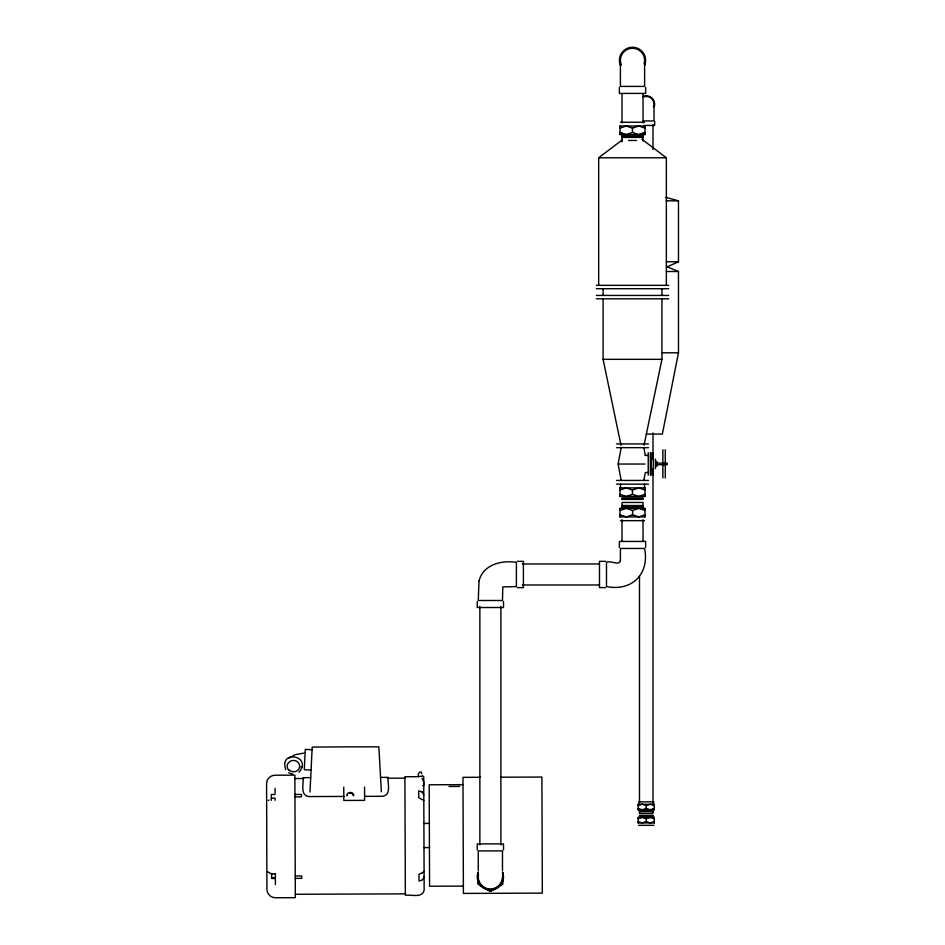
<?xml version="1.0" encoding="UTF-8"?>
<svg xmlns="http://www.w3.org/2000/svg" width="945" height="945" viewBox="0 0 945 945"><rect width="100%" height="100%" fill="white"/><g stroke="black" fill="none" stroke-linecap="round" stroke-linejoin="round"><path stroke-width="1.42" d="M477.886 878.366L477.851 884.083L490.301 891.348L502.823 884.189L502.846 878.377M477.898 875.436L477.91 872.554M502.858 875.495L502.87 872.637M620.026 134.568L620.026 126.004L644.998 126.004L644.998 134.568L620.026 134.568L620.003 132.418L626.228 134.568L632.453 132.418L638.749 134.568L644.962 132.418L644.998 134.568M620.026 126.004L620.003 128.142L626.228 126.004L632.453 128.142L638.749 126.004L644.962 128.142L644.998 126.004M620.026 496.468L620.026 487.904L644.998 487.904L644.998 496.468L620.026 496.468L620.003 494.329L626.275 496.468L632.453 494.329L638.702 496.468L644.962 494.329L644.998 496.468M620.026 508.351L620.026 516.915L644.998 516.915L644.998 508.351L620.026 508.351L620.062 510.501L626.275 508.351L632.583 510.501L638.749 508.351L645.033 510.501L644.998 508.351M638.218 804.266L638.218 809.77L654.271 809.77L654.271 804.266L638.218 804.266L638.241 805.648L642.198 804.266M638.218 817.413L638.218 822.918L654.271 822.918L654.271 817.413L638.218 817.413L638.241 818.795L642.234 817.413L646.285 818.795L650.255 817.413L654.294 818.795L654.271 817.413M638.218 809.77L638.241 808.4L642.198 809.77M644.998 487.904L644.962 490.042L638.749 487.904L632.453 490.042L626.275 487.904L620.003 490.042L620.026 487.904M304.42 766.773L304.278 769.773L311.07 770.104M304.444 766.36L304.479 765.651M304.491 765.249L305.105 752.787M305.117 752.374L305.27 749.373L312.063 749.704M310.007 792.064L312.193 747.07L345.516 746.881L378.851 746.822L381.367 791.792M621.054 448.332L618.124 464.042L621.054 479.765M643.97 479.765L645.305 472.571L648.235 472.441M421.813 773.589C421.092 769.502 418.044 773.435 418.198 775.384M347.122 795.17L347.016 795.844C346.177 791.355 354.434 791.331 353.643 795.82L351.977 793.587M666.851 266.655L678.475 271.522L678.475 352.804L662.362 434.086L646.238 434.086M644.018 445.272L661.937 359.324L661.937 298.809M289.158 770.458L288.13 769.289A6.237 5.835 -0.1 0 1 287.93 763.454L290.139 761.257A6.237 5.835 -0.1 0 1 298.927 768.958C297.037 772.408 292.005 772.644 289.253 770.104M424.104 876.83L422.415 879.984L419.013 881L418.989 874.267L422.368 872.778M299.01 772.207C312.984 755.894 278.515 749.101 285.78 769.702M289.217 758.126L294.946 754.689L303.499 753.177M422.38 872.767L424.081 871.337M598.669 285.343L598.669 157.78L622.011 140.084M268.321 800.509L269.053 799.99M496.609 887.745L490.431 891.348L484.135 887.745M667.572 266.655L678.475 261.789L678.475 200.824L665.859 197.363M642.234 809.77L646.203 808.4L650.255 809.77L654.247 808.4L654.271 809.77M654.271 822.918L654.247 821.548L650.255 822.918L646.285 821.548L642.257 822.918L638.241 821.548L638.218 822.918M644.998 516.915L644.962 514.777L638.808 516.915L632.583 514.777L626.275 516.915L620.062 514.777L620.026 516.915M642.234 804.266L646.203 805.648L650.255 804.266L654.247 805.648L654.271 804.266M300.841 767.151L301.927 766.962M349.461 793.339L351.174 793.339M380.563 777.392L388.1 777.345C387.509 783.381 391.702 795.395 382.323 796.292L364.746 796.363M418.198 776.377L422.45 776.365L422.45 775.313M418.623 776.684L404.909 776.731L405.346 893.864M480.509 777.274L462.967 777.345L463.404 893.415L542.335 893.12L541.898 777.05L500.98 777.203M294.887 778.55L303.711 778.515M387.521 778.207L405.169 778.148M462.979 784.657L429.195 784.787L429.573 886.233L463.345 886.103M449.005 786.464L459.754 786.417M275.078 794.461L271.333 794.473L271.345 800.344M294.946 794.461L301.431 794.438L301.443 796.848L294.958 796.871M344.24 796.434L309.086 796.564C299.707 795.737 303.806 783.688 303.168 777.664L310.704 777.652M271.345 798.194L275.089 798.182L275.089 800.332M423.75 823.449L429.42 823.426M423.832 847.606L429.502 847.582M295.253 875.98L301.738 875.956L301.75 878.354L295.253 878.377M271.64 877.74L275.385 877.728M275.385 878.507L271.64 878.519L271.617 873.44M295.312 894.277L405.594 893.864M405.346 895.281C411.169 894.277 422.309 898.565 424.151 890.107L423.726 776.365M422.746 785.519L423.75 785.519L423.738 781.763L422.037 778.373M643.261 120.936L654.034 120.936L654.034 108.391M620.499 122.259L644.525 122.259M644.088 125.437L654.684 125.437L654.684 121.574M621.81 136.033L643.214 136.033M622.023 137.096L643.002 137.096M622.023 137.403L643.002 137.403M628.496 140.462L636.54 140.462M598.669 157.78L666.355 157.78L666.355 285.343M666.367 200.824L678.475 200.824M666.367 261.789L678.475 261.789M666.367 271.522L678.475 271.522M596.33 285.343L668.694 285.343M596.33 288.709L668.694 288.709M596.33 295.442L668.694 295.442M596.33 298.809L668.694 298.809M662.362 352.804L678.475 352.804M603.087 298.809L603.087 359.324L661.937 359.324M616.53 443.937L648.494 443.937M616.53 447.67L648.494 447.67M645.305 455.395L648.235 455.395M656.751 463.121L667.146 463.121L667.146 464.716L656.751 464.716M618.124 464.042L644.974 464.042M616.53 480.426L648.494 480.426M616.53 484.159L648.494 484.159M621.81 498.027L643.214 498.027M622.023 499.09L643.002 499.09M622.023 499.397L643.002 499.397M622.023 505.516L643.002 505.516M622.023 505.823L643.002 505.823M621.81 506.886L643.214 506.886M620.499 520.66L644.525 520.66M517.399 561.342L523.4 561.342L523.4 587.613L517.399 587.613M605.485 561.342L599.484 561.342L599.484 587.613L605.485 587.613M522.361 563.964L599.047 563.964M522.361 584.99L599.047 584.99M638.525 801.856L653.964 801.856M639.363 810.716L653.125 810.716M639.505 811.401L652.983 811.401M639.505 811.601L652.983 811.601M639.505 815.523L652.983 815.523M639.505 815.724L652.983 815.724M639.363 816.409L653.125 816.409M638.525 825.328L653.964 825.328M275.361 873.936L271.097 873.818L267.967 871.94M292.844 774.144L288.674 772.797M422.061 791.886L418.682 790.918L418.706 797.651L423.821 800.533M641.844 139.198L666.355 157.78M422.084 791.898L423.797 795.04M645.305 455.525L643.97 448.332M603.087 359.324L621.007 445.272M364.557 787.067L364.605 800.38L343.815 800.462L343.767 787.15M275.054 788.331L275.066 793.162M275.361 873.499L275.408 884.65M665.28 449.796L665.28 478.028M662.882 449.796L662.882 478.028M661.937 288.709L661.937 295.442M656.751 461.255L656.751 466.57M655.417 459.128L655.417 468.708M653.29 452.738L653.29 475.087M652.995 124.598L652.995 149.499M652.995 432.975L652.995 459.53M652.995 468.377L652.995 803.238M652.995 809.133L652.995 813.562L639.481 813.562L639.481 809.133M651.164 452.738L651.164 475.087M650.361 452.726L650.361 475.099M648.235 452.726L648.235 475.099M646.285 818.795L646.285 821.548M646.203 805.648L646.203 808.4M645.648 87.412L645.648 93.413L619.377 93.413L619.377 87.412M645.648 547.45L645.648 541.45L619.377 541.45L619.377 547.45M644.62 64.189L644.62 86.408L620.404 86.408L620.404 64.189M644.525 484.159L644.525 487.904M643.025 93.685L643.025 122.921M643.025 133.15L643.002 140.947M643.025 506.78L643.025 502.457L621.999 502.457L621.999 508.221M643.025 519.762L643.025 541.402M639.481 576.06L639.481 803.238M632.583 510.501L632.583 514.777M632.453 128.142L632.453 132.418M632.453 490.042L632.453 494.329M621.999 93.685L621.999 122.921M621.999 133.15L621.999 141.915M621.999 519.762L621.999 541.402M620.499 484.159L620.499 487.904M603.087 288.709L603.087 295.442M503.508 601.504L503.508 607.517L477.237 607.517L477.237 601.504M503.508 849.898L503.508 843.897L477.237 843.897L477.237 849.898M502.48 870.428L502.48 850.902L478.264 850.902L478.264 870.428M500.885 606.442L500.885 844.972M479.859 606.442L479.859 844.972M643.261 97.016A7.784 7.784 0 0 1 653.432 107.187M643.013 96.402A8.446 8.446 0 0 1 654.046 107.435M620.381 65.406A13.135 13.135 0 0 1 632.512 47.25A13.135 13.135 0 0 1 644.644 65.406M621.326 65.016A12.108 12.108 0 0 1 631.922 48.289A12.108 12.108 0 0 1 644.1 63.906M502.48 876.925A12.108 12.108 0 0 1 489.179 888.985A12.108 12.108 0 0 1 478.489 874.562M502.504 871.904A13.135 13.135 0 0 1 490.372 890.06A13.135 13.135 0 0 1 478.241 871.904M502.811 878.011A12.486 12.486 0 0 1 502.433 880.161M501.181 883.173A12.486 12.486 0 0 1 491.459 889.363M489.286 889.363A12.486 12.486 0 0 1 477.934 878.011M477.934 875.802A12.486 12.486 0 0 1 478.312 873.7M502.433 873.7A12.486 12.486 0 0 1 502.811 875.85M266.584 782.708L266.915 889.21A8.505 8.505 0 0 0 275.456 897.75L295.324 897.679L294.875 775.148L275.007 775.219C270.837 775.172 267.022 778.562 266.584 782.708M479.009 580.962L478.264 600.5L502.48 600.5L502.823 586.928L516.395 586.585L516.395 562.369C501.641 559.912 483.072 564.59 479.009 580.962M620.404 560.668C619.625 566.161 609.442 559.936 606.489 562.369L606.489 586.585C632.016 591.605 649.64 573.981 644.62 548.454L620.404 548.454L620.404 560.668"/></g></svg>
